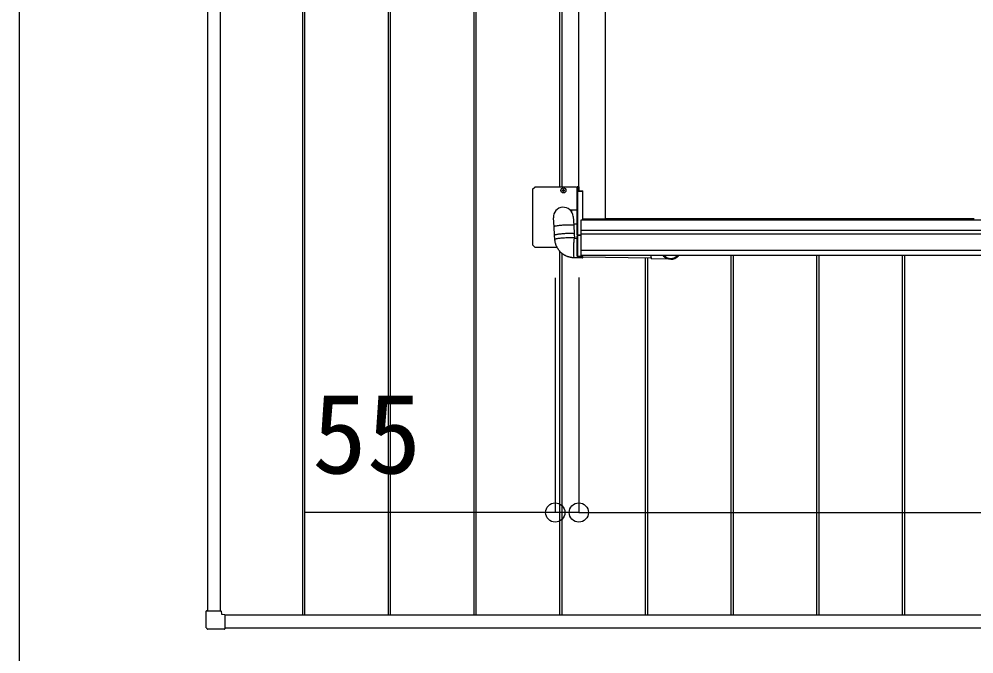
# Model space of a CAD drawing. Units: millimetres, scale not verified. Extents: x -13125 to 13125, y -19500 to 19405.
# Drawn here: x -13125 to -10896, y 1203 to 2686 of the extents above; entities that cross this region are included whole.
import ezdxf
from ezdxf.enums import TextEntityAlignment as Align

# ---------------------------------------------------------------- set-up
doc = ezdxf.new("R2010")
doc.units = ezdxf.units.MM
doc.header["$LTSCALE"] = 100
for name, color, linetype in [('0-4_YKK_A1', 4, 'Continuous'), ('0-5_YKK_D', 6, 'Continuous'), ('0-6_YKK_ZWAK', 7, 'Continuous')]:
    doc.layers.add(name, color=color, linetype=linetype)
doc.styles.add('ＭＳ ゴシック', font='')
doc.styles.get('ＭＳ ゴシック').set_extended_font_data('MS Gothic')

msp = doc.modelspace()

# ---------------------------------------------------------------- linework, layer by layer
at = {"layer": '0-4_YKK_A1'}
for p, q in [((-12685.5, 3983.7), (-12685.5, 1304.2)), ((-12463.5, 3983.7), (-12463.5, 1293.7)), ((-12458.5, 3983.7), (-12458.5, 1293.7)), ((-12458.5, 3983.7), (-12458.5, 1293.7)), ((-12263.5, 3983.7), (-12263.5, 1293.7)), ((-12258.5, 3983.7), (-12258.5, 1293.7)), ((-12258.5, 3983.7), (-12258.5, 1293.7)), ((-12063.5, 3983.7), (-12063.5, 1293.7)), ((-12058.5, 3983.7), (-12058.5, 1293.7)), ((-12058.5, 3983.7), (-12058.5, 1293.7)), ((-11756, 2218.9), (-11756, 3746.5)), ((-11818.5, 2294.6), (-11818.5, 3709.1)), ((-11863.5, 3660.7), (-11863.5, 2293.7)), ((-11858.5, 3660.7), (-11858.5, 2293.7)), ((-11858.5, 3660.7), (-11858.5, 2293.7)), ((-11926.5, 2288.7), (-11921.5, 2293.7)), ((-11926.5, 2288.7), (-11926.5, 2158.7)), ((-11823.5, 2293.7), (-11921.5, 2293.7)), ((-11853.1, 2285.4), (-11852.1, 2285.2)), ((-11822.5, 2292.7), (-11823.5, 2293.7)), ((-11822.5, 2283.4), (-11822.5, 2293.5)), ((-11822.5, 2182.4), (-11822.5, 2283.4)), ((-11818.5, 2294.6), (-11821.6, 2294.4)), ((-11821.6, 2294.4), (-11821.6, 2284.4)), ((-11810, 2283.8), (-11821.6, 2283.3)), ((-11821.6, 2283.3), (-11821.6, 2182.7)), ((-11818.5, 2294.6), (-11818.5, 2284.7)), ((-11810, 2285.1), (-11818.5, 2284.7)), ((-11810, 2285.1), (-11810, 2285)), ((-11810, 2283.8), (-11810, 2216.4)), ((-11835.5, 2239.7), (-11835.5, 2236.6)), ((-11876.3, 2201.3), (-11877.6, 2222.3)), ((-11831.7, 2225.2), (-11830.4, 2204.3)), ((-11822.5, 2207.3), (-11830.4, 2207.5)), ((-11812.4, 2216.4), (-11813.5, 2216.4)), ((-11756, 2218.9), (-11810, 2218.9)), ((-8112, 2216.5), (-11810, 2216.5)), ((-10896, 2219.7), (-11756, 2219.7)), ((-11875, 2181.4), (-11876.3, 2201.3)), ((-11830.4, 2204.3), (-11829.1, 2184.4)), ((-11829.1, 2184.4), (-11828.5, 2174.7)), ((-8108.5, 2192.7), (-11813.5, 2192.7)), ((-11874.4, 2171.5), (-11875, 2181.4)), ((-11828.7, 2174.7), (-11822.5, 2174.6)), ((-11822.5, 2132.8), (-11822.5, 2178.9)), ((-11822.5, 2178.9), (-11822.5, 2178.9)), ((-11813.5, 2181.3), (-11822.1, 2181.9)), ((-11822.1, 2179.4), (-11822, 2179.4)), ((-11821.6, 2182.7), (-11813.5, 2182.2)), ((-11821.6, 2178.3), (-11821.6, 2132.7)), ((-11821.5, 2179.9), (-11821.5, 2181.4)), ((-11813.5, 2180.5), (-11820.6, 2180.9)), ((-11820.6, 2180.9), (-11820.6, 2179.8)), ((-8108.5, 2183.7), (-11813.5, 2183.7)), ((-11813.5, 2182.2), (-11813.5, 2181.3)), ((-11813.5, 2181.3), (-11813.5, 2180.5)), ((-11813.5, 2180.5), (-11813.5, 2132.2)), ((-11921.5, 2153.7), (-11926.5, 2158.7)), ((-11921.5, 2153.7), (-11869.3, 2153.7)), ((-11863.5, 2144.8), (-11863.5, 1293.7)), ((-11858.5, 2139.7), (-11858.5, 1293.7)), ((-11858.5, 2139.7), (-11858.5, 1293.7)), ((-8108.5, 2145.7), (-11813.5, 2145.7)), ((-11809.5, 2128.4), (-11829.4, 2128.7)), ((-11821.6, 2132.7), (-11813.5, 2132.2)), ((-11813.5, 2131.3), (-11821.6, 2131.8)), ((-8108.5, 2133.7), (-11813.5, 2133.7)), ((-11813.5, 2132.2), (-11813.5, 2131.3)), ((-11649.6, 2127.9), (-11809.8, 2130.4)), ((-11663.5, 2128.1), (-11663.5, 1293.7)), ((-11658.5, 2128), (-11658.5, 1293.7)), ((-11658.5, 2128), (-11658.5, 1293.7)), ((-11604, 2125.3), (-11648.9, 2126)), ((-11463.5, 2133.7), (-11463.5, 1293.7)), ((-11458.5, 2133.7), (-11458.5, 1293.7)), ((-11458.5, 2133.7), (-11458.5, 1293.7)), ((-11263.5, 2133.7), (-11263.5, 1293.7)), ((-11258.5, 2133.7), (-11258.5, 1293.7)), ((-11258.5, 2133.7), (-11258.5, 1293.7)), ((-11063.5, 2133.7), (-11063.5, 1293.7)), ((-11058.5, 2133.7), (-11058.5, 1293.7)), ((-11058.5, 2133.7), (-11058.5, 1293.7)), ((-12688, 1264.6), (-12688, 1303.2)), ((-12687, 1304.2), (-12684.6, 1304.2)), ((-12684.6, 1304.2), (-12656.8, 1304.2)), ((-12656.8, 1304.2), (-12654.4, 1304.2)), ((-12653.4, 1303.3), (-12652.9, 1297.2)), ((-12652, 1296.3), (-12645.9, 1295.8)), ((-12645, 1294.8), (-12645, 1292.3)), ((-9976, 1293.7), (-12645, 1293.7)), ((-12645, 1292.3), (-12645, 1264.6)), ((-12687.7, 1263.9), (-12687.6, 1263.8)), ((-12685.4, 1261.6), (-12687.6, 1263.8)), ((-12685.4, 1261.6), (-12685.3, 1261.5)), ((-12646, 1261.2), (-12684.6, 1261.2)), ((-12645, 1264.6), (-12645, 1262.2)), ((-9976, 1263.7), (-12645, 1263.7))]:
    msp.add_line(p, q, dxfattribs=at)
for points in [[(-12458.5, 3983.7), (-12655.5, 3983.7), (-12655.5, 1304.2)], [(-11855.9, 2286.9), (-11856.9, 2287.1), (-11857.1, 2286.1), (-11856.1, 2285.9)], [(-11855.3, 2284.8), (-11855.5, 2283.8), (-11854.5, 2283.6), (-11854.3, 2284.6)], [(-11853.8, 2287.6), (-11853.6, 2288.5), (-11854.6, 2288.7), (-11854.8, 2287.7)], [(-11852.1, 2285.2), (-11852, 2286.2), (-11853, 2286.4)], [(-11821.6, 2294.5), (-11818.5, 2294.6), (-11818.5, 2294.6)], [(-11821.6, 2284.4), (-11810, 2285), (-11810, 2283.8)], [(-11822.5, 2240.1), (-11835.5, 2239.7), (-11838, 2239.7)], [(-11810, 2216.4), (-11813.5, 2216.4), (-11813.5, 2182.2)], [(-11830.4, 2204.3), (-11830.4, 2204.4), (-11830.8, 2204.6), (-11831.5, 2204.8), (-11832.6, 2205), (-11834, 2205.1), (-11835.7, 2205.2), (-11837.7, 2205.3), (-11839.9, 2205.3), (-11842.4, 2205.3), (-11845, 2205.2), (-11847.7, 2205.1), (-11850.6, 2205), (-11853.5, 2204.8), (-11856.3, 2204.6), (-11859.2, 2204.4), (-11861.9, 2204.1), (-11864.5, 2203.8), (-11866.9, 2203.5), (-11869.1, 2203.2), (-11871.1, 2202.9), (-11872.8, 2202.6), (-11874.2, 2202.3), (-11875.2, 2202), (-11875.9, 2201.7), (-11876.2, 2201.4), (-11876.3, 2201.3)], [(-11829.1, 2184.4), (-11829.1, 2184.5), (-11829.5, 2184.7), (-11830.3, 2184.9), (-11831.3, 2185.1), (-11832.7, 2185.2), (-11834.4, 2185.3), (-11836.4, 2185.4), (-11838.7, 2185.4), (-11841.1, 2185.4), (-11843.7, 2185.3), (-11846.5, 2185.2), (-11849.3, 2185.1), (-11852.2, 2184.9), (-11855, 2184.7), (-11857.9, 2184.5), (-11860.6, 2184.2), (-11863.2, 2183.9), (-11865.6, 2183.7), (-11867.8, 2183.4), (-11869.8, 2183), (-11871.5, 2182.7), (-11872.9, 2182.4), (-11873.9, 2182.1), (-11874.6, 2181.8), (-11875, 2181.6), (-11875, 2181.4)], [(-11829.1, 2184.4), (-11829.2, 2184.6), (-11829.6, 2184.8), (-11830.4, 2185), (-11831.5, 2185.1), (-11833, 2185.3), (-11834.7, 2185.3), (-11836.7, 2185.4), (-11839, 2185.4), (-11841.5, 2185.4), (-11844.1, 2185.3), (-11846.8, 2185.2), (-11849.7, 2185.1), (-11852.6, 2184.9), (-11855.4, 2184.7), (-11858.3, 2184.4), (-11861, 2184.2), (-11863.6, 2183.9), (-11866, 2183.6), (-11868.1, 2183.3), (-11870.1, 2183), (-11871.7, 2182.7), (-11873, 2182.4), (-11874, 2182.1), (-11874.7, 2181.8), (-11875, 2181.5), (-11875, 2181.4)], [(-11828.6, 2174.7), (-11829, 2174.8), (-11829.7, 2175), (-11830.9, 2175.2), (-11832.3, 2175.3), (-11834.1, 2175.4), (-11836.1, 2175.5), (-11838.3, 2175.5), (-11840.8, 2175.4), (-11843.4, 2175.4), (-11846.2, 2175.3), (-11849, 2175.1), (-11851.9, 2174.9), (-11854.8, 2174.7), (-11857.6, 2174.5), (-11860.3, 2174.2), (-11862.9, 2174), (-11865.3, 2173.7), (-11867.5, 2173.4), (-11869.4, 2173.1), (-11871.1, 2172.7), (-11872.4, 2172.4), (-11873.4, 2172.1), (-11874, 2171.8), (-11874.3, 2171.6), (-11874.4, 2171.5)], [(-11865.8, 2147.7), (-11866.5, 2148.6), (-11867, 2149.5), (-11867.6, 2150.4), (-11868.2, 2151.3), (-11868.7, 2152.2), (-11869.2, 2153.2), (-11869.7, 2154.1), (-11870.1, 2155.1), (-11870.6, 2156), (-11871, 2157), (-11871.4, 2158), (-11871.8, 2159), (-11872.1, 2160), (-11872.4, 2161), (-11872.7, 2162), (-11873, 2163.1), (-11873.3, 2164.1), (-11873.5, 2165.2), (-11873.7, 2166.2), (-11873.9, 2167.2), (-11874, 2168.3), (-11874.2, 2169.4), (-11874.3, 2170.4), (-11874.4, 2171.5)], [(-11828.7, 2174.7), (-11828.8, 2174.7), (-11829, 2174.4), (-11829.3, 2173.7), (-11829.5, 2172.7), (-11829.8, 2171.3), (-11830, 2169.7), (-11830.2, 2167.7), (-11830.4, 2165.6), (-11830.6, 2163.1), (-11830.8, 2160.6), (-11830.9, 2157.8), (-11831, 2155), (-11831, 2152.1), (-11831.1, 2149.2), (-11831.1, 2146.4), (-11831.1, 2143.6), (-11831, 2141), (-11830.9, 2138.5), (-11830.8, 2136.3), (-11830.6, 2134.2), (-11830.5, 2132.5), (-11830.3, 2131.1), (-11830, 2130), (-11829.8, 2129.2), (-11829.6, 2128.8), (-11829.4, 2128.7)], [(-11821.5, 2181.4), (-11821.5, 2181.4), (-11821.4, 2181.3), (-11821.3, 2181.3), (-11821.2, 2181.2), (-11820.9, 2181), (-11820.8, 2181), (-11820.6, 2180.9)], [(-11829.4, 2128.7), (-11831.5, 2128.8), (-11832.6, 2128.9), (-11833.7, 2129), (-11834.7, 2129.1), (-11835.8, 2129.2), (-11836.8, 2129.4), (-11837.9, 2129.6), (-11838.9, 2129.8), (-11840, 2130.1), (-11841, 2130.4), (-11842, 2130.7), (-11843, 2131), (-11844, 2131.3), (-11845, 2131.7), (-11846, 2132.1), (-11847, 2132.5), (-11848, 2132.9), (-11848.9, 2133.4), (-11849.9, 2133.9), (-11850.8, 2134.4), (-11851.8, 2134.9), (-11852.7, 2135.5), (-11853.6, 2136), (-11854.5, 2136.6), (-11855.3, 2137.2), (-11856.2, 2137.9), (-11857, 2138.5), (-11857.9, 2139.2), (-11858.7, 2139.9), (-11859.5, 2140.6), (-11860.3, 2141.3), (-11861, 2142), (-11861.8, 2142.8), (-11862.5, 2143.6), (-11863.2, 2144.4), (-11863.9, 2145.2), (-11864.6, 2146), (-11865.2, 2146.9), (-11865.8, 2147.7)], [(-11810.7, 2133.7), (-11810.5, 2132.2), (-11810.3, 2130.8), (-11810.1, 2129.6), (-11809.9, 2128.9), (-11809.6, 2128.5), (-11809.4, 2128.4), (-11809.1, 2128.7), (-11808.9, 2129.4), (-11808.6, 2130.4)], [(-11810.4, 2133.7), (-11810.4, 2132.9), (-11810.2, 2131.7), (-11810, 2130.8), (-11809.7, 2130.2), (-11809.5, 2130), (-11809.3, 2130.1), (-11809.1, 2130.4)], [(-11650.2, 2133.7), (-11650.2, 2133.3), (-11650.1, 2131.3), (-11649.9, 2129.6), (-11649.7, 2128.2), (-11649.5, 2127.2), (-11649.2, 2126.5), (-11649, 2126.1), (-11648.9, 2126)]]:
    msp.add_lwpolyline(points, dxfattribs=at)
msp.add_circle((-11854.5, 2286.2), 5.9, dxfattribs=at)
for centre, radius, start, end in [((-11856.3, 2285), 1, 350, 80), ((-11855.7, 2287.9), 1, 260, 350), ((-11853.3, 2284.4), 1, 80, 170), ((-11852.8, 2287.4), 1, 170, 260), ((-11821.5, 2293.5), 1, 93.5, 180), ((-11821.5, 2283.4), 0.99, 93.0306, 179.5935), ((-11821.8, 2284.7), 1.47, 240.6117, 278.4711), ((-11815.6, 2283.8), 6.02, 174.4848, 185.5152), ((-11821.5, 2294.4), 0.05, 175.5874, 184.4126), ((-11854.7, 2223.7), 23, 3.7026, 183.7026), ((-11822, 2182.4), 0.5, 180.925, 266.3295), ((-11822, 2182.4), 0.5, 180, 266.5), ((-11822, 2178.9), 0.49, 93.5226, 179.2946), ((-11822, 2178.9), 0.5, 93.5, 180), ((-11820.6, 2181.3), 3.16, 233.4942, 250.9234), ((-11821.8, 2178.6), 0.61, 107.235, 165.5822), ((-11820, 2179.7), 2.12, 193.3028, 220.028), ((-11822, 2179.9), 0.5, 273.5, 0), ((-11821.6, 2179.3), 0.41, 156.2705, 186.8045), ((-11822, 2181.4), 0.46, 356.953, 68.922), ((-11822.1, 2179.8), 1.5, 289.4712, 0), ((-11820.8, 2181.2), 1.47, 240.6129, 278.4698), ((-11824.4, 2181.4), 3.79, 353.7545, 6.2455), ((-11821.8, 2134.1), 1.47, 240.613, 278.4698), ((-11821.5, 2132.8), 1, 180, 266.5), ((-11817.8, 2132.2), 3.79, 173.7545, 186.2455), ((-11603.7, 2148.2), 22.9, 219.5335, 269.1043), ((-11603.7, 2148.2), 21.4, 223.0582, 316.9418), ((-11603.7, 2148.1), 20.9, 223.9415, 316.0585), ((-11603.7, 2148.2), 22.9, 269.1043, 320.4665), ((-12687, 1303.2), 1, 90, 180), ((-12654.4, 1303.2), 1, 5, 90), ((-12651.9, 1297.3), 1, 185, 265), ((-12646, 1294.8), 1, 0, 85), ((-12687, 1264.6), 1, 180, 225), ((-12684.6, 1262.2), 1, 225, 270), ((-12646, 1262.2), 1, 270, 0)]:
    msp.add_arc(centre, radius, start, end, dxfattribs=at)
for centre, major_axis, ratio, start_param, end_param in [((-11821.5, 2293.5), (-1, 0), 0.992404, 4.773476, 6.283185), ((-11821.5, 2182.8), (-0.998, -0.474), 0.118743, 0.060215, 1.45335), ((-11821.5, 2182.3), (-1, 0.03), 0.086742, 0.002673, 0.119247), ((-11821.5, 2178.5), (-0.997, 0.471), 0.165777, 0.078224, 0.506971), ((-11821.5, 2182.8), (0.527, 0.97), 0.026829, 3.154131, 4.547266), ((-11821.5, 2178.5), (-0.525, 0.968), 0.124546, 0.173233, 0.601979), ((-11822, 2178.4), (-0.03, 1), 0.036248, 0.00111, 0.23229)]:
    msp.add_ellipse(centre, major_axis=major_axis, ratio=ratio, start_param=start_param, end_param=end_param, dxfattribs=at)
at = {"layer": '0-5_YKK_D'}
for p, q in [((-11873.5, 2081.7), (-11873.5, 1532.7)), ((-11818.5, 2082.7), (-11818.5, 1532.7)), ((-11818.5, 2005.1), (-11818.5, 1532.7)), ((-11873.5, 1533.7), (-12456.8, 1533.7)), ((-11818.5, 1533.7), (-11873.5, 1533.7)), ((-11818.5, 1533.7), (-8103.5, 1533.7)), ((-11818.5, 1533.7), (-11728.5, 1533.7))]:
    msp.add_line(p, q, dxfattribs=at)
for centre in [(-11873.5, 1533.7), (-11818.5, 1533.7), (-11818.5, 1533.7)]:
    msp.add_circle(centre, 22.5, dxfattribs=at)
at = {"layer": '0-6_YKK_ZWAK'}
msp.add_line((-13125, 18749.6), (-13125, -19500.4), dxfattribs=at)

# ---------------------------------------------------------------- texts
at = {"layer": '0-5_YKK_D', "style": 'ＭＳ ゴシック'}
msp.add_text('55', height=187, dxfattribs=at).set_placement((-12440.6, 1568.7), align=Align.BOTTOM_LEFT)

doc.saveas('drawing.dxf')
